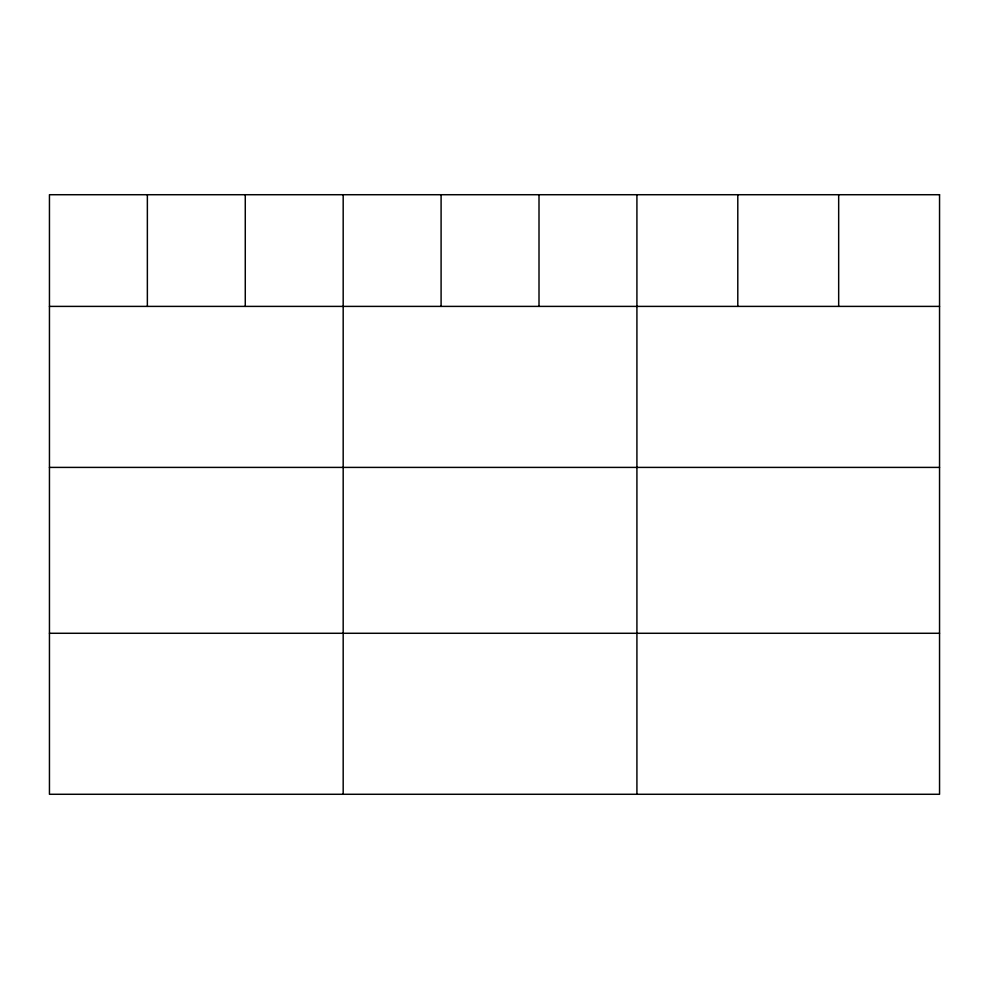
<?xml version="1.0" encoding="UTF-8"?>
<svg xmlns="http://www.w3.org/2000/svg" width="989" height="989" viewBox="0 0 989 989"><rect width="100%" height="100%" fill="white"/><g stroke="black" fill="none" stroke-linecap="round" stroke-linejoin="round"><path stroke-width="1.48" d="M49.45 306.392L939.55 306.392M49.45 467.401L939.55 467.401M49.45 633.281L939.55 633.281M838.672 194.722L838.672 306.392M737.794 194.722L737.794 306.392M636.916 194.722L636.916 794.278M539.005 194.722L539.005 306.392M441.094 194.722L441.094 306.392M343.183 194.722L343.183 794.278M245.272 194.722L245.272 306.392M147.361 194.722L147.361 306.392M939.55 194.722L49.45 194.722L49.45 794.278L939.55 794.278L939.55 194.722"/></g></svg>
